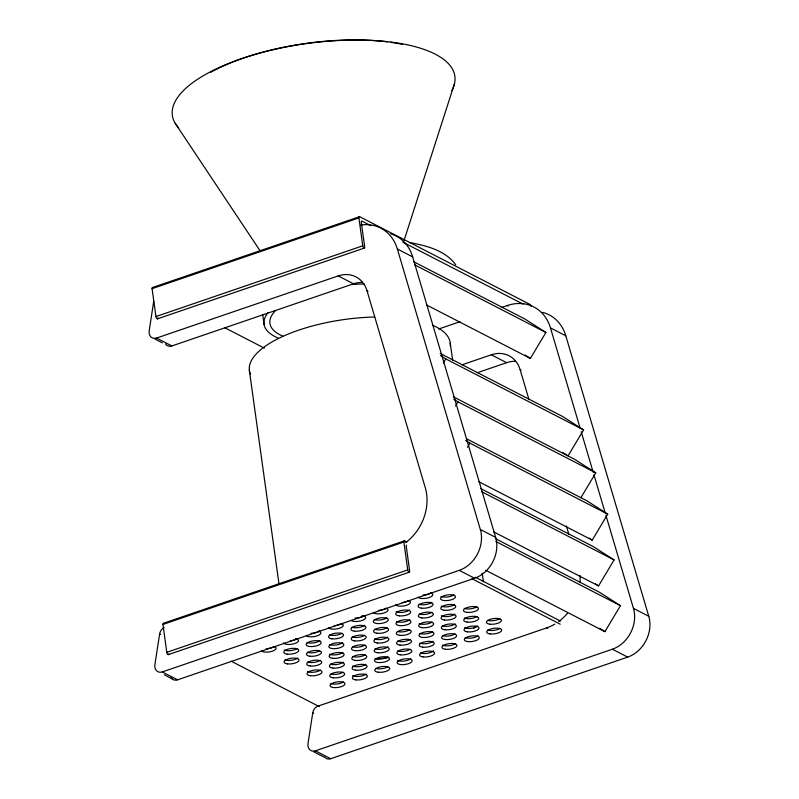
<?xml version="1.0" encoding="UTF-8"?>
<svg xmlns="http://www.w3.org/2000/svg" width="799" height="799" viewBox="0 0 799 799"><rect width="100%" height="100%" fill="white"/><g stroke="black" fill="none" stroke-linecap="round" stroke-linejoin="round"><path stroke-width="1.2" d="M153.718 301.383L149.163 330.986A7.571 6.232 -62.7 0 0 156.564 338.057L171.875 345.947L353.508 283.805A30.292 24.919 -62.7 0 1 362.426 282.456M164.135 627.585A7.571 6.232 -62.7 0 0 159.62 634.036L154.866 664.868A7.571 6.232 -62.7 0 0 162.277 671.939L177.588 679.829L474.556 578.236A30.292 24.919 -62.7 0 0 495.65 537.377L412.674 256.908A45.443 37.383 -62.7 0 0 390.741 233.847M554.816 624.119A45.443 37.383 -62.7 0 1 546.746 627.864L318.202 706.056A7.571 6.232 -62.7 0 0 312.729 712.918L307.985 743.749A7.571 6.232 -62.7 0 0 315.385 750.82L330.696 758.71L627.674 657.118A30.292 24.919 -62.7 0 0 648.768 616.259L565.792 335.79A45.443 37.383 -62.7 0 0 542.741 312.419M404.104 240.319L454.521 83.565M443.285 363.076L445.772 358.921L583.57 429.902L568.029 455.879L562.776 452.514M455.48 406.002L457.967 401.847L595.764 472.838L580.843 497.767M467.455 447.32L469.942 443.165L607.739 514.156L592.199 540.124L478.651 481.627M426.736 305.058L530.366 358.441L545.907 332.474L524.893 319.011L413.552 261.653M493.822 531.944L598.551 585.897L614.091 559.929L593.078 546.466L480.628 488.539M485.842 570.326L604.893 631.659L620.443 605.692L599.43 592.229L495.799 538.846M531.125 306.496A1.898 0.819 71.1 0 0 529.947 304.419L359.61 216.669L152.799 287.42A1.898 0.819 71.1 0 0 152.08 288.669L155.945 316.554A1.898 0.819 71.1 0 0 157.063 318.731A1.898 0.819 71.1 0 0 157.892 317.842M152.08 288.669L358.891 217.917A1.898 0.819 71.1 0 1 359.61 216.669M155.945 316.554L362.766 245.802L358.891 217.917M157.483 318.841L364.294 248.099M156.564 338.057L338.197 275.925L353.508 283.805M438.781 328.968L460.024 321.697M501.333 307.565L507.235 305.548L508.184 306.037M461.892 364.863L491.315 354.796L506.626 362.686A30.292 24.919 -62.7 0 1 515.545 361.338M477.203 372.753L506.626 362.686M406.791 541.912L404.584 540.773L163.645 623.2A1.898 0.819 71.1 0 0 162.936 624.448L166.801 652.324A1.898 0.819 71.1 0 0 167.82 654.441A1.898 0.819 71.1 0 0 168.739 653.922M162.936 624.448L403.865 542.022A1.898 0.819 71.1 0 1 404.584 540.773M166.801 652.324L407.74 569.907L403.865 542.022M168.339 654.621L409.268 572.194M162.277 671.939L459.245 570.346A30.292 24.919 -62.7 0 0 480.339 529.487L397.363 249.018A45.443 37.383 -62.7 0 0 360.659 225.048M315.385 750.82L612.364 649.227A30.292 24.919 -62.7 0 0 633.457 608.369L605.912 515.275M409.388 242.487C426.147 245.643 445.103 250.187 455.74 264.729M370.826 225.688L362.007 221.143A1.898 0.819 71.1 0 0 361.288 222.392L364.674 246.791A1.898 0.819 71.1 0 1 363.964 248.04A1.898 0.819 71.1 0 1 362.766 245.802M402.806 242.157L523.005 304.079M397.363 249.018L412.674 256.908M507.235 305.548A45.443 37.383 -62.7 0 1 550.481 327.9L565.792 335.79M414.721 264.888L545.907 332.474M338.197 275.925A30.292 24.919 -62.7 0 1 367.031 290.826L367.989 291.315M491.315 354.796A30.292 24.919 -62.7 0 1 520.139 369.697L521.098 370.197M440.189 353.408L562.556 416.449L583.57 429.902M453.373 396.813L574.751 459.375L595.764 472.838M466.566 438.791L586.726 500.693L607.739 514.156M224.669 327.68L264.359 348.134M481.797 491.775L614.091 559.929M154.746 338.926L162.407 342.871M480.339 529.487L495.65 537.377M633.457 608.369L648.768 616.259M495.869 541.522L620.443 605.692M475.375 577.248L560.538 621.123M459.245 570.346L474.556 578.236M612.364 649.227L627.674 657.118M472.039 578.766L560.259 624.209M546.746 627.864L547.705 628.364M231.111 661.182L319.32 706.636M159.62 634.036L160.579 634.536M312.729 712.918L313.687 713.407M164.284 674.785L171.945 678.731M313.568 751.689L323.825 756.983M525.113 355.076L530.366 358.441M440.519 355.555L445.772 358.921M453.762 399.15L457.967 401.847M465.737 440.479L469.942 443.165M589.043 538.107L592.199 540.124M595.395 583.869L598.551 585.897M599.64 628.294L604.893 631.659M175.151 123.226L260.094 250.796M550.481 327.9L580.134 428.154M581.193 431.73L593.208 472.309M593.907 474.696L605.213 512.888M520.139 369.697L528.968 399.53M566.391 526.012L568.858 534.361M367.031 290.826L425.278 487.7A45.443 37.383 -62.7 0 1 405.592 542.651M450.237 342.931L452.634 360.169M482.187 573.133L483.375 581.752M249.338 370.247L279.061 584.449M262.761 314.896L264.06 324.444M476.224 626.226A101.373 37.483 -7.9 0 1 473.677 628.314M388.664 657.537A101.373 37.483 -7.9 0 1 375.52 658.895M432.429 325.193A101.373 37.483 -7.9 0 1 450.266 345.967M250.437 374.262A101.373 37.483 -7.9 0 1 374.731 317.003M178.586 127.79A142.612 52.734 -7.9 0 1 307.405 43.446A142.612 52.734 -7.9 0 1 451.795 90.647M210.556 72.359A137.158 50.717 -7.9 0 1 387.515 41.878M390.971 42.347A137.158 50.717 -7.9 0 1 402.456 44.335M282.996 336.219A74.547 27.566 -7.9 0 1 275.475 310.631M351.72 284.544A74.547 27.566 -7.9 0 1 364.134 283.985M278.132 338.067A80.509 29.763 -7.9 0 1 268.015 312.679M171.875 345.947A7.571 6.232 -62.7 0 1 165.513 343.999M177.588 679.829A7.571 6.232 -62.7 0 1 171.226 677.882M580.004 575.32A45.443 37.383 -62.7 0 1 580.044 582.381M567.48 613.262A45.443 37.383 -62.7 0 1 558.711 621.532M330.696 758.71A7.571 6.232 -62.7 0 1 324.564 757.062M406.641 545.188A1.898 0.819 71.1 0 0 406.262 546.496L409.647 570.886A1.898 0.819 71.1 0 1 408.938 572.144A1.898 0.819 71.1 0 1 407.74 569.907M343.37 681.937A7.571 2.796 -7.9 0 1 330.916 683.584M366.132 673.986A7.571 2.796 -7.9 0 1 359.35 676.373A7.571 2.796 -7.9 0 1 352.609 675.574M387.715 666.905A7.571 2.796 -7.9 0 1 376.119 668.423M410.906 658.666A7.571 2.796 -7.9 0 1 404.464 661.013A7.571 2.796 -7.9 0 1 397.702 660.433M433.607 650.706A7.571 2.796 -7.9 0 1 427.575 653.242A7.571 2.796 -7.9 0 1 420.464 652.943M455.31 643.644A7.571 2.796 -7.9 0 1 442.486 645.123M478.072 635.694A7.571 2.796 -7.9 0 1 465.238 637.632M500.094 628.324A7.571 2.796 -7.9 0 1 487.63 629.972M343.081 672.199A7.571 2.796 -7.9 0 1 331.056 673.996M365.842 664.239A7.571 2.796 -7.9 0 1 359.39 666.586A7.571 2.796 -7.9 0 1 352.639 666.006M387.865 656.878A7.571 2.796 -7.9 0 1 375.031 658.356M410.247 649.217A7.571 2.796 -7.9 0 1 397.792 650.865M433.008 641.267A7.571 2.796 -7.9 0 1 426.556 643.604A7.571 2.796 -7.9 0 1 419.805 643.035M455.021 633.897A7.571 2.796 -7.9 0 1 442.566 635.545M477.782 625.947A7.571 2.796 -7.9 0 1 471.34 628.294A7.571 2.796 -7.9 0 1 464.579 627.714M499.804 618.586A7.571 2.796 -7.9 0 1 487.78 620.384M320.409 670.111A7.571 2.796 -7.9 0 1 307.575 671.579M343.171 662.151A7.571 2.796 -7.9 0 1 330.337 664.089M365.183 654.79A7.571 2.796 -7.9 0 1 352.719 656.438M387.944 646.84A7.571 2.796 -7.9 0 1 375.111 648.778M409.957 639.47A7.571 2.796 -7.9 0 1 397.502 641.118M432.718 631.52A7.571 2.796 -7.9 0 1 419.884 633.457M455.11 623.859A7.571 2.796 -7.9 0 1 442.276 625.797M477.123 616.498A7.571 2.796 -7.9 0 1 464.289 617.967M320.119 660.364A7.571 2.796 -7.9 0 1 307.655 662.001M342.881 652.413A7.571 2.796 -7.9 0 1 336.429 654.751A7.571 2.796 -7.9 0 1 329.677 654.181M364.893 645.043A7.571 2.796 -7.9 0 1 352.868 646.84M387.655 637.093A7.571 2.796 -7.9 0 1 381.203 639.44A7.571 2.796 -7.9 0 1 374.451 638.86M409.667 629.732A7.571 2.796 -7.9 0 1 397.642 631.52M432.059 622.071A7.571 2.796 -7.9 0 1 419.225 623.54M454.821 614.111A7.571 2.796 -7.9 0 1 448.029 616.498A7.571 2.796 -7.9 0 1 441.298 615.699M476.833 606.751A7.571 2.796 -7.9 0 1 464.369 608.389M297.807 657.976A7.571 2.796 -7.9 0 1 284.973 659.924M319.4 650.905A7.571 2.796 -7.9 0 1 307.365 652.264M342.591 642.666A7.571 2.796 -7.9 0 1 329.757 644.603M364.604 635.305A7.571 2.796 -7.9 0 1 352.139 636.943M386.996 627.644A7.571 2.796 -7.9 0 1 374.531 629.282M409.757 619.684A7.571 2.796 -7.9 0 1 403.305 622.031A7.571 2.796 -7.9 0 1 396.554 621.452M431.77 612.324A7.571 2.796 -7.9 0 1 419.305 613.962M454.531 604.364A7.571 2.796 -7.9 0 1 448.079 606.711A7.571 2.796 -7.9 0 1 441.328 606.141M297.148 648.528A7.571 2.796 -7.9 0 1 284.314 650.006M319.91 640.578A7.571 2.796 -7.9 0 1 307.076 642.516M341.922 633.217A7.571 2.796 -7.9 0 1 329.468 634.855M364.684 625.257A7.571 2.796 -7.9 0 1 351.85 627.195M386.706 617.897A7.571 2.796 -7.9 0 1 374.242 619.535M409.468 609.937A7.571 2.796 -7.9 0 1 403.016 612.284A7.571 2.796 -7.9 0 1 396.264 611.714M431.85 602.286A7.571 2.796 -7.9 0 1 419.016 604.224M453.872 594.915A7.571 2.796 -7.9 0 1 441.038 596.394M273.747 646.531A7.571 2.796 -7.9 0 1 272.419 651.165A7.571 2.796 -7.9 0 1 261.323 650.776M274.037 646.731A7.571 2.796 -7.9 0 1 266.237 648.668M295.58 638.751A7.571 2.796 -7.9 0 1 294.801 643.505A7.571 2.796 -7.9 0 1 283.555 642.865M296.858 638.791A7.571 2.796 -7.9 0 1 290.157 640.908M318.521 631.21A7.571 2.796 -7.9 0 1 317.493 635.744A7.571 2.796 -7.9 0 1 306.317 635.694M319.62 630.83A7.571 2.796 -7.9 0 1 311.021 633.347M341.413 623.679A7.571 2.796 -7.9 0 1 338.936 628.394A7.571 2.796 -7.9 0 1 328.329 627.545M341.203 623.749A7.571 2.796 -7.9 0 1 334.172 625.657M362.127 615.689A7.571 2.796 -7.9 0 1 362.876 620.184A7.571 2.796 -7.9 0 1 351.091 620.374M364.394 615.51A7.571 2.796 -7.9 0 1 355.056 618.036M385.687 608.229A7.571 2.796 -7.9 0 1 384.359 612.873A7.571 2.796 -7.9 0 1 373.263 612.483M385.987 608.439A7.571 2.796 -7.9 0 1 378.946 610.336M407.52 600.458A7.571 2.796 -7.9 0 1 406.741 605.213A7.571 2.796 -7.9 0 1 395.495 604.573M408.798 600.488A7.571 2.796 -7.9 0 1 402.097 602.616M430.461 592.918A7.571 2.796 -7.9 0 1 429.133 597.552A7.571 2.796 -7.9 0 1 418.037 597.163M431.56 592.538A7.571 2.796 -7.9 0 1 422.961 595.055M333.453 687.549A7.571 2.796 -7.9 0 0 344.988 683.914A7.571 2.796 -7.9 0 0 334.022 682.596A7.571 2.796 -7.9 0 0 333.453 687.549M355.835 679.889A7.571 2.796 -7.9 0 0 367.38 676.254A7.571 2.796 -7.9 0 0 356.414 674.935A7.571 2.796 -7.9 0 0 355.835 679.889M378.227 672.239A7.571 2.796 -7.9 0 0 389.772 668.603A7.571 2.796 -7.9 0 0 378.796 667.275A7.571 2.796 -7.9 0 0 378.227 672.239M400.609 664.578A7.571 2.796 -7.9 0 0 412.154 660.943A7.571 2.796 -7.9 0 0 401.188 659.624A7.571 2.796 -7.9 0 0 400.609 664.578M423.001 656.918A7.571 2.796 -7.9 0 0 434.546 653.282A7.571 2.796 -7.9 0 0 423.58 651.964A7.571 2.796 -7.9 0 0 423.001 656.918M445.393 649.257A7.571 2.796 -7.9 0 0 456.938 645.622A7.571 2.796 -7.9 0 0 445.962 644.304A7.571 2.796 -7.9 0 0 445.393 649.257M467.775 641.597A7.571 2.796 -7.9 0 0 479.32 637.962A7.571 2.796 -7.9 0 0 468.354 636.643A7.571 2.796 -7.9 0 0 467.775 641.597M490.167 633.937A7.571 2.796 -7.9 0 0 501.712 630.301A7.571 2.796 -7.9 0 0 490.746 628.983A7.571 2.796 -7.9 0 0 490.167 633.937M333.163 677.802A7.571 2.796 -7.9 0 0 344.699 674.176A7.571 2.796 -7.9 0 0 333.732 672.848A7.571 2.796 -7.9 0 0 333.163 677.802M355.545 670.151A7.571 2.796 -7.9 0 0 367.091 666.516A7.571 2.796 -7.9 0 0 356.124 665.197A7.571 2.796 -7.9 0 0 355.545 670.151M377.937 662.491A7.571 2.796 -7.9 0 0 389.483 658.855A7.571 2.796 -7.9 0 0 378.516 657.537A7.571 2.796 -7.9 0 0 377.937 662.491M400.319 654.83A7.571 2.796 -7.9 0 0 411.865 651.195A7.571 2.796 -7.9 0 0 400.898 649.877A7.571 2.796 -7.9 0 0 400.319 654.83M422.711 647.17A7.571 2.796 -7.9 0 0 434.257 643.535A7.571 2.796 -7.9 0 0 423.29 642.216A7.571 2.796 -7.9 0 0 422.711 647.17M445.103 639.51A7.571 2.796 -7.9 0 0 456.648 635.874A7.571 2.796 -7.9 0 0 445.672 634.556A7.571 2.796 -7.9 0 0 445.103 639.51M467.485 631.849A7.571 2.796 -7.9 0 0 479.03 628.214A7.571 2.796 -7.9 0 0 468.064 626.895A7.571 2.796 -7.9 0 0 467.485 631.849M489.877 624.189A7.571 2.796 -7.9 0 0 501.422 620.563A7.571 2.796 -7.9 0 0 490.456 619.235A7.571 2.796 -7.9 0 0 489.877 624.189M310.481 675.724A7.571 2.796 -7.9 0 0 322.027 672.089A7.571 2.796 -7.9 0 0 311.061 670.77A7.571 2.796 -7.9 0 0 310.481 675.724M332.873 668.064A7.571 2.796 -7.9 0 0 344.409 664.428A7.571 2.796 -7.9 0 0 333.443 663.11A7.571 2.796 -7.9 0 0 332.873 668.064M355.255 660.403A7.571 2.796 -7.9 0 0 366.801 656.768A7.571 2.796 -7.9 0 0 355.835 655.45A7.571 2.796 -7.9 0 0 355.255 660.403M377.647 652.743A7.571 2.796 -7.9 0 0 389.193 649.108A7.571 2.796 -7.9 0 0 378.227 647.789A7.571 2.796 -7.9 0 0 377.647 652.743M400.029 645.083A7.571 2.796 -7.9 0 0 411.575 641.447A7.571 2.796 -7.9 0 0 400.609 640.129A7.571 2.796 -7.9 0 0 400.029 645.083M422.421 637.422A7.571 2.796 -7.9 0 0 433.967 633.787A7.571 2.796 -7.9 0 0 423.001 632.468A7.571 2.796 -7.9 0 0 422.421 637.422M444.813 629.762A7.571 2.796 -7.9 0 0 456.359 626.136A7.571 2.796 -7.9 0 0 445.383 624.808A7.571 2.796 -7.9 0 0 444.813 629.762M467.195 622.111A7.571 2.796 -7.9 0 0 478.741 618.476A7.571 2.796 -7.9 0 0 467.775 617.158A7.571 2.796 -7.9 0 0 467.195 622.111M310.192 665.976A7.571 2.796 -7.9 0 0 321.737 662.341A7.571 2.796 -7.9 0 0 310.771 661.023A7.571 2.796 -7.9 0 0 310.192 665.976M332.584 658.316A7.571 2.796 -7.9 0 0 344.119 654.681A7.571 2.796 -7.9 0 0 333.153 653.362A7.571 2.796 -7.9 0 0 332.584 658.316M354.966 650.656A7.571 2.796 -7.9 0 0 366.511 647.02A7.571 2.796 -7.9 0 0 355.545 645.702A7.571 2.796 -7.9 0 0 354.966 650.656M377.358 642.995A7.571 2.796 -7.9 0 0 388.903 639.36A7.571 2.796 -7.9 0 0 377.937 638.041A7.571 2.796 -7.9 0 0 377.358 642.995M399.75 635.335A7.571 2.796 -7.9 0 0 411.285 631.709A7.571 2.796 -7.9 0 0 400.319 630.381A7.571 2.796 -7.9 0 0 399.75 635.335M422.132 627.684A7.571 2.796 -7.9 0 0 433.677 624.049A7.571 2.796 -7.9 0 0 422.711 622.731A7.571 2.796 -7.9 0 0 422.132 627.684M444.524 620.024A7.571 2.796 -7.9 0 0 456.069 616.389A7.571 2.796 -7.9 0 0 445.093 615.07A7.571 2.796 -7.9 0 0 444.524 620.024M466.906 612.364A7.571 2.796 -7.9 0 0 478.451 608.728A7.571 2.796 -7.9 0 0 467.485 607.41A7.571 2.796 -7.9 0 0 466.906 612.364M287.51 663.889A7.571 2.796 -7.9 0 0 299.056 660.254A7.571 2.796 -7.9 0 0 288.089 658.935A7.571 2.796 -7.9 0 0 287.51 663.889M309.902 656.229A7.571 2.796 -7.9 0 0 321.448 652.593A7.571 2.796 -7.9 0 0 310.481 651.275A7.571 2.796 -7.9 0 0 309.902 656.229M332.294 648.568A7.571 2.796 -7.9 0 0 343.84 644.933A7.571 2.796 -7.9 0 0 332.863 643.614A7.571 2.796 -7.9 0 0 332.294 648.568M354.676 640.908A7.571 2.796 -7.9 0 0 366.222 637.272A7.571 2.796 -7.9 0 0 355.255 635.954A7.571 2.796 -7.9 0 0 354.676 640.908M377.068 633.257A7.571 2.796 -7.9 0 0 388.614 629.622A7.571 2.796 -7.9 0 0 377.647 628.294A7.571 2.796 -7.9 0 0 377.068 633.257M399.46 625.597A7.571 2.796 -7.9 0 0 410.996 621.962A7.571 2.796 -7.9 0 0 400.029 620.643A7.571 2.796 -7.9 0 0 399.46 625.597M421.842 617.937A7.571 2.796 -7.9 0 0 433.388 614.301A7.571 2.796 -7.9 0 0 422.421 612.983A7.571 2.796 -7.9 0 0 421.842 617.937M444.234 610.276A7.571 2.796 -7.9 0 0 455.78 606.641A7.571 2.796 -7.9 0 0 444.813 605.322A7.571 2.796 -7.9 0 0 444.234 610.276M287.221 654.141A7.571 2.796 -7.9 0 0 298.766 650.506A7.571 2.796 -7.9 0 0 287.8 649.188A7.571 2.796 -7.9 0 0 287.221 654.141M309.613 646.481A7.571 2.796 -7.9 0 0 321.158 642.845A7.571 2.796 -7.9 0 0 310.192 641.527A7.571 2.796 -7.9 0 0 309.613 646.481M332.004 638.82A7.571 2.796 -7.9 0 0 343.55 635.195A7.571 2.796 -7.9 0 0 332.574 633.867A7.571 2.796 -7.9 0 0 332.004 638.82M354.386 631.17A7.571 2.796 -7.9 0 0 365.932 627.535A7.571 2.796 -7.9 0 0 354.966 626.216A7.571 2.796 -7.9 0 0 354.386 631.17M376.778 623.51A7.571 2.796 -7.9 0 0 388.324 619.874A7.571 2.796 -7.9 0 0 377.358 618.556A7.571 2.796 -7.9 0 0 376.778 623.51M399.17 615.849A7.571 2.796 -7.9 0 0 410.706 612.214A7.571 2.796 -7.9 0 0 399.74 610.895A7.571 2.796 -7.9 0 0 399.17 615.849M421.552 608.189A7.571 2.796 -7.9 0 0 433.098 604.553A7.571 2.796 -7.9 0 0 422.132 603.235A7.571 2.796 -7.9 0 0 421.552 608.189M443.944 600.528A7.571 2.796 -7.9 0 0 455.49 596.893A7.571 2.796 -7.9 0 0 444.524 595.575A7.571 2.796 -7.9 0 0 443.944 600.528"/></g></svg>
